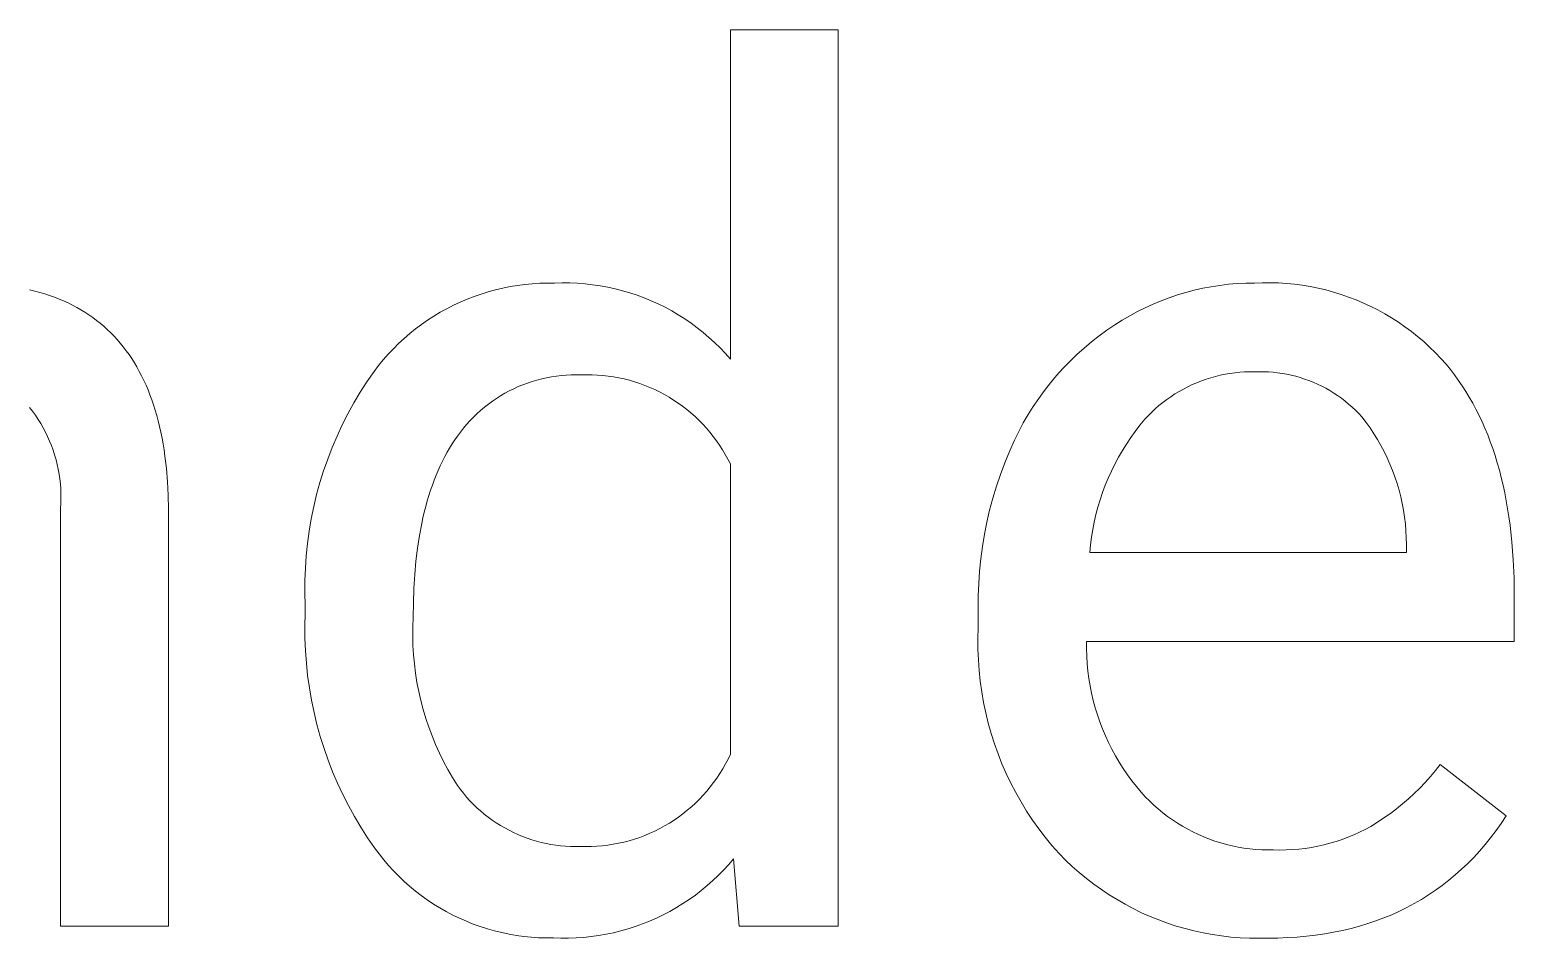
# Model space of a CAD drawing. Header units: millimetres. Extents: x 3269 to 7089, y 1744 to 4413.
# Drawn here: x 6004.6 to 6067.8, y 2045.1 to 2083.8 of the extents above; entities that cross this region are included whole.
import ezdxf

# ---------------------------------------------------------------- set-up
doc = ezdxf.new("R2010")
doc.units = ezdxf.units.MM
doc.header["$MEASUREMENT"] = 0
doc.layers.add('Domyślny', color=7, linetype='Continuous', true_color=0x000000)

msp = doc.modelspace()

# ---------------------------------------------------------------- linework, layer by layer
at = {"layer": 'Domyślny', "color": 18, "lineweight": 15, "true_color": 0x000000}
for p, q in [((6034.447, 2069.805), (6034.447, 2083.823)), ((6034.447, 2083.823), (6039.039, 2083.823)), ((6039.039, 2083.823), (6039.039, 2045.662)), ((6004.63, 2072.753), (6004.849, 2072.699)), ((6024.144, 2072.666), (6024.45, 2072.75)), ((6024.45, 2072.75), (6024.759, 2072.823)), ((6024.759, 2072.823), (6025.071, 2072.886)), ((6025.071, 2072.886), (6025.384, 2072.938)), ((6025.384, 2072.938), (6025.699, 2072.979)), ((6025.699, 2072.979), (6026.015, 2073.01)), ((6026.015, 2073.01), (6026.332, 2073.03)), ((6026.332, 2073.03), (6026.65, 2073.038)), ((6026.65, 2073.038), (6026.967, 2073.036)), ((6026.967, 2073.036), (6027.291, 2073.045)), ((6027.291, 2073.045), (6027.616, 2073.043)), ((6027.616, 2073.043), (6027.94, 2073.03)), ((6027.94, 2073.03), (6028.263, 2073.005)), ((6028.263, 2073.005), (6028.586, 2072.969)), ((6028.586, 2072.969), (6028.906, 2072.922)), ((6028.906, 2072.922), (6029.226, 2072.864)), ((6029.226, 2072.864), (6029.542, 2072.794)), ((6029.542, 2072.794), (6029.857, 2072.714)), ((6053.827, 2072.64), (6054.185, 2072.734)), ((6054.185, 2072.734), (6054.546, 2072.815)), ((6054.546, 2072.815), (6054.909, 2072.884)), ((6054.909, 2072.884), (6055.275, 2072.941)), ((6055.275, 2072.941), (6055.642, 2072.985)), ((6055.642, 2072.985), (6056.011, 2073.016)), ((6056.011, 2073.016), (6056.381, 2073.034)), ((6056.381, 2073.034), (6056.751, 2073.04)), ((6056.751, 2073.04), (6057.09, 2073.053)), ((6057.09, 2073.053), (6057.43, 2073.055)), ((6057.43, 2073.055), (6057.77, 2073.045)), ((6057.77, 2073.045), (6058.109, 2073.023)), ((6058.109, 2073.023), (6058.447, 2072.99)), ((6058.447, 2072.99), (6058.784, 2072.946)), ((6058.784, 2072.946), (6059.119, 2072.89)), ((6059.119, 2072.89), (6059.452, 2072.823)), ((6059.452, 2072.823), (6059.782, 2072.745)), ((6059.782, 2072.745), (6060.11, 2072.656)), ((6004.849, 2072.699), (6005.064, 2072.641)), ((6005.064, 2072.641), (6005.274, 2072.577)), ((6005.274, 2072.577), (6005.481, 2072.509)), ((6005.481, 2072.509), (6005.683, 2072.437)), ((6005.683, 2072.437), (6005.881, 2072.359)), ((6005.881, 2072.359), (6006.075, 2072.277)), ((6006.075, 2072.277), (6006.265, 2072.19)), ((6006.265, 2072.19), (6006.451, 2072.098)), ((6006.451, 2072.098), (6006.632, 2072.002)), ((6022.383, 2071.948), (6022.665, 2072.092)), ((6022.665, 2072.092), (6022.953, 2072.227)), ((6022.953, 2072.227), (6023.245, 2072.352)), ((6023.245, 2072.352), (6023.541, 2072.467)), ((6023.541, 2072.467), (6023.841, 2072.572)), ((6023.841, 2072.572), (6024.144, 2072.666)), ((6029.857, 2072.714), (6030.168, 2072.622)), ((6030.168, 2072.622), (6030.476, 2072.52)), ((6030.476, 2072.52), (6030.78, 2072.407)), ((6030.78, 2072.407), (6031.08, 2072.284)), ((6031.08, 2072.284), (6031.375, 2072.15)), ((6031.375, 2072.15), (6031.666, 2072.006)), ((6052.097, 2071.988), (6052.434, 2072.142)), ((6052.434, 2072.142), (6052.775, 2072.285)), ((6052.775, 2072.285), (6053.122, 2072.415)), ((6053.122, 2072.415), (6053.472, 2072.534)), ((6053.472, 2072.534), (6053.827, 2072.64)), ((6060.11, 2072.656), (6060.435, 2072.555)), ((6060.435, 2072.555), (6060.756, 2072.444)), ((6060.756, 2072.444), (6061.073, 2072.322)), ((6061.073, 2072.322), (6061.385, 2072.189)), ((6061.385, 2072.189), (6061.693, 2072.046)), ((6006.632, 2072.002), (6006.809, 2071.901)), ((6006.809, 2071.901), (6006.983, 2071.796)), ((6006.983, 2071.796), (6007.152, 2071.685)), ((6007.152, 2071.685), (6007.317, 2071.57)), ((6007.317, 2071.57), (6007.478, 2071.45)), ((6021.566, 2071.457), (6021.833, 2071.63)), ((6021.833, 2071.63), (6022.105, 2071.794)), ((6022.105, 2071.794), (6022.383, 2071.948)), ((6031.666, 2072.006), (6031.951, 2071.852)), ((6031.951, 2071.852), (6032.231, 2071.688)), ((6032.231, 2071.688), (6032.505, 2071.514)), ((6032.505, 2071.514), (6032.773, 2071.331)), ((6050.81, 2071.259), (6051.122, 2071.458)), ((6051.122, 2071.458), (6051.441, 2071.646)), ((6051.441, 2071.646), (6051.766, 2071.823)), ((6051.766, 2071.823), (6052.097, 2071.988)), ((6061.693, 2072.046), (6061.996, 2071.892)), ((6061.996, 2071.892), (6062.294, 2071.729)), ((6062.294, 2071.729), (6062.586, 2071.555)), ((6062.586, 2071.555), (6062.872, 2071.372)), ((6007.478, 2071.45), (6007.634, 2071.326)), ((6007.634, 2071.326), (6007.787, 2071.197)), ((6007.787, 2071.197), (6007.935, 2071.063)), ((6007.935, 2071.063), (6008.08, 2070.925)), ((6008.08, 2070.925), (6008.22, 2070.781)), ((6020.564, 2070.678), (6020.805, 2070.885)), ((6020.805, 2070.885), (6021.052, 2071.085)), ((6021.052, 2071.085), (6021.306, 2071.275)), ((6021.306, 2071.275), (6021.566, 2071.457)), ((6032.773, 2071.331), (6033.034, 2071.139)), ((6033.034, 2071.139), (6033.289, 2070.938)), ((6033.289, 2070.938), (6033.536, 2070.728)), ((6050.135, 2070.786), (6050.469, 2071.029)), ((6050.469, 2071.029), (6050.81, 2071.259)), ((6062.872, 2071.372), (6063.152, 2071.179)), ((6063.152, 2071.179), (6063.424, 2070.976)), ((6063.424, 2070.976), (6063.69, 2070.765)), ((6008.22, 2070.781), (6008.356, 2070.633)), ((6008.356, 2070.633), (6008.488, 2070.481)), ((6008.488, 2070.481), (6008.616, 2070.323)), ((6008.616, 2070.323), (6008.74, 2070.161)), ((6019.888, 2070.007), (6020.106, 2070.238)), ((6020.106, 2070.238), (6020.331, 2070.462)), ((6020.331, 2070.462), (6020.564, 2070.678)), ((6033.536, 2070.728), (6033.775, 2070.509)), ((6033.775, 2070.509), (6034.007, 2070.282)), ((6034.007, 2070.282), (6034.231, 2070.048)), ((6049.188, 2069.992), (6049.495, 2070.268)), ((6049.495, 2070.268), (6049.811, 2070.533)), ((6049.811, 2070.533), (6050.135, 2070.786)), ((6063.69, 2070.765), (6063.949, 2070.545)), ((6063.949, 2070.545), (6064.2, 2070.316)), ((6064.2, 2070.316), (6064.443, 2070.079)), ((6008.74, 2070.161), (6008.859, 2069.995)), ((6008.859, 2069.995), (6008.975, 2069.823)), ((6008.975, 2069.823), (6009.086, 2069.647)), ((6009.086, 2069.647), (6009.193, 2069.467)), ((6019.477, 2069.523), (6019.678, 2069.769)), ((6019.678, 2069.769), (6019.888, 2070.007)), ((6034.231, 2070.048), (6034.447, 2069.805)), ((6048.605, 2069.41), (6048.892, 2069.706)), ((6048.892, 2069.706), (6049.188, 2069.992)), ((6064.443, 2070.079), (6064.678, 2069.833)), ((6064.678, 2069.833), (6064.905, 2069.58)), ((6064.905, 2069.58), (6065.083, 2069.361)), ((6009.193, 2069.467), (6009.296, 2069.281)), ((6009.296, 2069.281), (6009.395, 2069.091)), ((6009.395, 2069.091), (6009.49, 2068.896)), ((6018.984, 2068.836), (6019.284, 2069.271)), ((6019.284, 2069.271), (6019.477, 2069.523)), ((6026.423, 2068.964), (6026.218, 2068.911)), ((6026.629, 2069.01), (6026.423, 2068.964)), ((6026.837, 2069.049), (6026.629, 2069.01)), ((6027.045, 2069.081), (6026.837, 2069.049)), ((6027.255, 2069.105), (6027.045, 2069.081)), ((6027.466, 2069.122), (6027.255, 2069.105)), ((6027.677, 2069.133), (6027.466, 2069.122)), ((6027.888, 2069.135), (6027.677, 2069.133)), ((6028.099, 2069.131), (6027.888, 2069.135)), ((6028.329, 2069.137), (6028.099, 2069.131)), ((6028.559, 2069.134), (6028.329, 2069.137)), ((6028.789, 2069.124), (6028.559, 2069.134)), ((6029.019, 2069.106), (6028.789, 2069.124)), ((6029.247, 2069.08), (6029.019, 2069.106)), ((6029.475, 2069.046), (6029.247, 2069.08)), ((6029.701, 2069.005), (6029.475, 2069.046)), ((6029.926, 2068.956), (6029.701, 2069.005)), ((6030.149, 2068.899), (6029.926, 2068.956)), ((6048.064, 2068.788), (6048.329, 2069.104)), ((6048.329, 2069.104), (6048.605, 2069.41)), ((6054.686, 2068.946), (6054.489, 2068.876)), ((6054.887, 2069.009), (6054.686, 2068.946)), ((6055.089, 2069.066), (6054.887, 2069.009)), ((6055.293, 2069.115), (6055.089, 2069.066)), ((6055.498, 2069.157), (6055.293, 2069.115)), ((6055.705, 2069.193), (6055.498, 2069.157)), ((6055.913, 2069.221), (6055.705, 2069.193)), ((6056.122, 2069.242), (6055.913, 2069.221)), ((6056.331, 2069.256), (6056.122, 2069.242)), ((6056.541, 2069.263), (6056.331, 2069.256)), ((6056.751, 2069.262), (6056.541, 2069.263)), ((6056.948, 2069.267), (6056.751, 2069.262)), ((6057.145, 2069.266), (6056.948, 2069.267)), ((6057.341, 2069.258), (6057.145, 2069.266)), ((6057.538, 2069.243), (6057.341, 2069.258)), ((6057.733, 2069.222), (6057.538, 2069.243)), ((6057.928, 2069.194), (6057.733, 2069.222)), ((6058.122, 2069.159), (6057.928, 2069.194)), ((6058.315, 2069.118), (6058.122, 2069.159)), ((6058.506, 2069.07), (6058.315, 2069.118)), ((6058.695, 2069.016), (6058.506, 2069.07)), ((6058.882, 2068.955), (6058.695, 2069.016)), ((6059.067, 2068.888), (6058.882, 2068.955)), ((6065.083, 2069.361), (6065.256, 2069.137)), ((6065.256, 2069.137), (6065.423, 2068.907)), ((6009.49, 2068.896), (6009.581, 2068.696)), ((6009.581, 2068.696), (6009.667, 2068.492)), ((6009.667, 2068.492), (6009.75, 2068.283)), ((6018.428, 2067.938), (6018.699, 2068.392)), ((6018.699, 2068.392), (6018.984, 2068.836)), ((6024.855, 2068.348), (6024.672, 2068.242)), ((6025.041, 2068.449), (6024.855, 2068.348)), ((6025.23, 2068.542), (6025.041, 2068.449)), ((6025.422, 2068.63), (6025.23, 2068.542)), ((6025.618, 2068.71), (6025.422, 2068.63)), ((6025.815, 2068.784), (6025.618, 2068.71)), ((6026.016, 2068.851), (6025.815, 2068.784)), ((6026.218, 2068.911), (6026.016, 2068.851)), ((6030.37, 2068.835), (6030.149, 2068.899)), ((6030.588, 2068.763), (6030.37, 2068.835)), ((6030.805, 2068.684), (6030.588, 2068.763)), ((6031.018, 2068.598), (6030.805, 2068.684)), ((6031.228, 2068.504), (6031.018, 2068.598)), ((6031.435, 2068.403), (6031.228, 2068.504)), ((6031.638, 2068.296), (6031.435, 2068.403)), ((6047.568, 2068.13), (6047.81, 2068.463)), ((6047.81, 2068.463), (6048.064, 2068.788)), ((6053.362, 2068.318), (6053.187, 2068.203)), ((6053.542, 2068.427), (6053.362, 2068.318)), ((6053.725, 2068.529), (6053.542, 2068.427)), ((6053.911, 2068.626), (6053.725, 2068.529)), ((6054.101, 2068.716), (6053.911, 2068.626)), ((6054.293, 2068.799), (6054.101, 2068.716)), ((6054.489, 2068.876), (6054.293, 2068.799)), ((6059.25, 2068.815), (6059.067, 2068.888)), ((6059.43, 2068.736), (6059.25, 2068.815)), ((6059.608, 2068.65), (6059.43, 2068.736)), ((6059.782, 2068.559), (6059.608, 2068.65)), ((6059.953, 2068.461), (6059.782, 2068.559)), ((6060.121, 2068.358), (6059.953, 2068.461)), ((6060.285, 2068.249), (6060.121, 2068.358)), ((6065.423, 2068.907), (6065.584, 2068.671)), ((6065.584, 2068.671), (6065.74, 2068.429)), ((6065.74, 2068.429), (6065.89, 2068.181)), ((6004.749, 2067.58), (6004.621, 2067.746)), ((6009.75, 2068.283), (6009.828, 2068.07)), ((6009.828, 2068.07), (6009.902, 2067.851)), ((6009.902, 2067.851), (6009.973, 2067.628)), ((6018.174, 2067.475), (6018.428, 2067.938)), ((6023.982, 2067.755), (6023.821, 2067.619)), ((6024.148, 2067.886), (6023.982, 2067.755)), ((6024.319, 2068.01), (6024.148, 2067.886)), ((6024.493, 2068.129), (6024.319, 2068.01)), ((6024.672, 2068.242), (6024.493, 2068.129)), ((6031.838, 2068.181), (6031.638, 2068.296)), ((6032.033, 2068.06), (6031.838, 2068.181)), ((6032.224, 2067.932), (6032.033, 2068.06)), ((6032.411, 2067.798), (6032.224, 2067.932)), ((6032.593, 2067.657), (6032.411, 2067.798)), ((6047.118, 2067.44), (6047.337, 2067.789)), ((6047.337, 2067.789), (6047.568, 2068.13)), ((6052.527, 2067.685), (6052.374, 2067.541)), ((6052.685, 2067.823), (6052.527, 2067.685)), ((6052.848, 2067.955), (6052.685, 2067.823)), ((6053.015, 2068.082), (6052.848, 2067.955)), ((6053.187, 2068.203), (6053.015, 2068.082)), ((6060.445, 2068.135), (6060.285, 2068.249)), ((6060.602, 2068.015), (6060.445, 2068.135)), ((6060.754, 2067.891), (6060.602, 2068.015)), ((6060.902, 2067.761), (6060.754, 2067.891)), ((6061.045, 2067.626), (6060.902, 2067.761)), ((6065.89, 2068.181), (6066.035, 2067.928)), ((6066.035, 2067.928), (6066.174, 2067.669)), ((6066.174, 2067.669), (6066.307, 2067.404)), ((6004.872, 2067.41), (6004.749, 2067.58)), ((6004.988, 2067.236), (6004.872, 2067.41)), ((6005.099, 2067.059), (6004.988, 2067.236)), ((6005.203, 2066.877), (6005.099, 2067.059)), ((6009.973, 2067.628), (6010.039, 2067.4)), ((6010.039, 2067.4), (6010.101, 2067.168)), ((6010.101, 2067.168), (6010.158, 2066.931)), ((6017.934, 2067.004), (6018.174, 2067.475)), ((6023.365, 2067.179), (6023.224, 2067.022)), ((6023.512, 2067.331), (6023.365, 2067.179)), ((6023.664, 2067.478), (6023.512, 2067.331)), ((6023.821, 2067.619), (6023.664, 2067.478)), ((6032.77, 2067.51), (6032.593, 2067.657)), ((6032.943, 2067.358), (6032.77, 2067.51)), ((6033.109, 2067.199), (6032.943, 2067.358)), ((6033.271, 2067.035), (6033.109, 2067.199)), ((6046.718, 2066.719), (6046.912, 2067.083)), ((6046.912, 2067.083), (6047.118, 2067.44)), ((6052.082, 2067.24), (6051.874, 2066.986)), ((6052.226, 2067.393), (6052.082, 2067.24)), ((6052.374, 2067.541), (6052.226, 2067.393)), ((6061.184, 2067.486), (6061.045, 2067.626)), ((6061.317, 2067.341), (6061.184, 2067.486)), ((6061.496, 2067.109), (6061.317, 2067.341)), ((6061.667, 2066.871), (6061.496, 2067.109)), ((6066.307, 2067.404), (6066.434, 2067.133)), ((6066.434, 2067.133), (6066.556, 2066.857)), ((6005.301, 2066.692), (6005.203, 2066.877)), ((6005.393, 2066.504), (6005.301, 2066.692)), ((6005.478, 2066.312), (6005.393, 2066.504)), ((6010.158, 2066.931), (6010.212, 2066.689)), ((6010.212, 2066.689), (6010.262, 2066.443)), ((6010.262, 2066.443), (6010.307, 2066.191)), ((6017.504, 2066.04), (6017.711, 2066.526)), ((6017.711, 2066.526), (6017.934, 2067.004)), ((6022.833, 2066.523), (6022.718, 2066.359)), ((6022.957, 2066.694), (6022.833, 2066.523)), ((6023.088, 2066.86), (6022.957, 2066.694)), ((6023.224, 2067.022), (6023.088, 2066.86)), ((6033.426, 2066.866), (6033.271, 2067.035)), ((6033.576, 2066.691), (6033.426, 2066.866)), ((6033.72, 2066.511), (6033.576, 2066.691)), ((6033.857, 2066.327), (6033.72, 2066.511)), ((6046.536, 2066.349), (6046.718, 2066.719)), ((6051.482, 2066.459), (6051.299, 2066.186)), ((6051.673, 2066.726), (6051.482, 2066.459)), ((6051.874, 2066.986), (6051.673, 2066.726)), ((6061.829, 2066.627), (6061.667, 2066.871)), ((6061.984, 2066.377), (6061.829, 2066.627)), ((6066.556, 2066.857), (6066.672, 2066.575)), ((6066.672, 2066.575), (6066.782, 2066.287)), ((6005.557, 2066.118), (6005.478, 2066.312)), ((6005.628, 2065.922), (6005.557, 2066.118)), ((6005.693, 2065.722), (6005.628, 2065.922)), ((6010.307, 2066.191), (6010.348, 2065.935)), ((6010.348, 2065.935), (6010.386, 2065.675)), ((6017.313, 2065.547), (6017.504, 2066.04)), ((6022.394, 2065.835), (6022.293, 2065.65)), ((6022.498, 2066.014), (6022.394, 2065.835)), ((6022.606, 2066.189), (6022.498, 2066.014)), ((6022.718, 2066.359), (6022.606, 2066.189)), ((6033.989, 2066.138), (6033.857, 2066.327)), ((6034.113, 2065.944), (6033.989, 2066.138)), ((6034.231, 2065.747), (6034.113, 2065.944)), ((6046.12, 2065.381), (6046.32, 2065.869)), ((6046.32, 2065.869), (6046.536, 2066.349)), ((6051.126, 2065.907), (6050.961, 2065.623)), ((6051.299, 2066.186), (6051.126, 2065.907)), ((6062.129, 2066.123), (6061.984, 2066.377)), ((6062.267, 2065.864), (6062.129, 2066.123)), ((6062.395, 2065.601), (6062.267, 2065.864)), ((6066.782, 2066.287), (6066.887, 2065.993)), ((6066.887, 2065.993), (6066.986, 2065.693)), ((6005.751, 2065.521), (6005.693, 2065.722)), ((6005.803, 2065.318), (6005.751, 2065.521)), ((6005.847, 2065.114), (6005.803, 2065.318)), ((6010.386, 2065.675), (6010.448, 2065.139)), ((6017.139, 2065.049), (6017.313, 2065.547)), ((6022.103, 2065.266), (6022.013, 2065.066)), ((6022.196, 2065.461), (6022.103, 2065.266)), ((6022.293, 2065.65), (6022.196, 2065.461)), ((6034.342, 2065.545), (6034.231, 2065.747)), ((6034.447, 2065.34), (6034.342, 2065.545)), ((6034.447, 2052.989), (6034.447, 2065.34)), ((6045.935, 2064.888), (6046.12, 2065.381)), ((6050.807, 2065.333), (6050.662, 2065.039)), ((6050.961, 2065.623), (6050.807, 2065.333)), ((6062.514, 2065.333), (6062.395, 2065.601)), ((6062.625, 2065.061), (6062.514, 2065.333)), ((6066.986, 2065.693), (6067.08, 2065.387)), ((6067.08, 2065.387), (6067.168, 2065.076)), ((6005.884, 2064.907), (6005.847, 2065.114)), ((6005.914, 2064.7), (6005.884, 2064.907)), ((6005.937, 2064.492), (6005.914, 2064.7)), ((6010.448, 2065.139), (6010.494, 2064.585)), ((6010.494, 2064.585), (6010.523, 2064.013)), ((6016.841, 2064.035), (6016.981, 2064.544)), ((6016.981, 2064.544), (6017.139, 2065.049)), ((6021.844, 2064.653), (6021.765, 2064.438)), ((6021.927, 2064.862), (6021.844, 2064.653)), ((6022.013, 2065.066), (6021.927, 2064.862)), ((6045.767, 2064.389), (6045.935, 2064.888)), ((6050.526, 2064.74), (6050.401, 2064.436)), ((6050.662, 2065.039), (6050.526, 2064.74)), ((6062.726, 2064.786), (6062.625, 2065.061)), ((6062.818, 2064.508), (6062.726, 2064.786)), ((6067.168, 2065.076), (6067.25, 2064.758)), ((6067.25, 2064.758), (6067.326, 2064.435)), ((6005.953, 2064.283), (6005.937, 2064.492)), ((6005.961, 2064.074), (6005.953, 2064.283)), ((6005.963, 2063.865), (6005.961, 2064.074)), ((6010.523, 2064.013), (6010.536, 2063.421)), ((6016.717, 2063.522), (6016.841, 2064.035)), ((6021.618, 2063.995), (6021.55, 2063.766)), ((6021.689, 2064.219), (6021.618, 2063.995)), ((6021.765, 2064.438), (6021.689, 2064.219)), ((6045.479, 2063.376), (6045.614, 2063.885)), ((6045.614, 2063.885), (6045.767, 2064.389)), ((6050.286, 2064.129), (6050.181, 2063.817)), ((6050.401, 2064.436), (6050.286, 2064.129)), ((6062.9, 2064.227), (6062.818, 2064.508)), ((6062.973, 2063.943), (6062.9, 2064.227)), ((6063.037, 2063.657), (6062.973, 2063.943)), ((6067.326, 2064.435), (6067.397, 2064.106)), ((6067.397, 2064.106), (6067.462, 2063.771)), ((6005.944, 2063.446), (6005.957, 2063.655)), ((6005.944, 2045.663), (6005.944, 2063.446)), ((6005.957, 2063.655), (6005.963, 2063.865)), ((6010.536, 2063.421), (6010.536, 2045.663)), ((6016.611, 2063.004), (6016.717, 2063.522)), ((6021.424, 2063.292), (6021.367, 2063.048)), ((6021.485, 2063.531), (6021.424, 2063.292)), ((6021.55, 2063.766), (6021.485, 2063.531)), ((6045.359, 2062.862), (6045.479, 2063.376)), ((6050.087, 2063.503), (6050.003, 2063.185)), ((6050.181, 2063.817), (6050.087, 2063.503)), ((6063.091, 2063.369), (6063.037, 2063.657)), ((6063.135, 2063.079), (6063.091, 2063.369)), ((6067.462, 2063.771), (6067.522, 2063.43)), ((6067.522, 2063.43), (6067.575, 2063.083)), ((6016.522, 2062.483), (6016.611, 2063.004)), ((6021.313, 2062.8), (6021.217, 2062.287)), ((6021.367, 2063.048), (6021.313, 2062.8)), ((6045.257, 2062.346), (6045.359, 2062.862)), ((6049.929, 2062.865), (6049.866, 2062.543)), ((6050.003, 2063.185), (6049.929, 2062.865)), ((6063.169, 2062.788), (6063.135, 2063.079)), ((6063.193, 2062.496), (6063.169, 2062.788)), ((6067.575, 2063.083), (6067.624, 2062.731)), ((6067.624, 2062.731), (6067.703, 2062.008)), ((6016.451, 2061.96), (6016.522, 2062.483)), ((6021.217, 2062.287), (6021.136, 2061.755)), ((6045.171, 2061.826), (6045.257, 2062.346)), ((6049.814, 2062.219), (6049.772, 2061.893)), ((6049.866, 2062.543), (6049.814, 2062.219)), ((6063.208, 2062.203), (6063.193, 2062.496)), ((6063.213, 2061.91), (6063.208, 2062.203)), ((6067.703, 2062.008), (6067.76, 2061.261)), ((6016.361, 2060.908), (6016.397, 2061.435)), ((6016.397, 2061.435), (6016.451, 2061.96)), ((6021.136, 2061.755), (6021.069, 2061.203)), ((6045.102, 2061.304), (6045.171, 2061.826)), ((6049.772, 2061.893), (6049.742, 2061.566)), ((6049.742, 2061.566), (6063.213, 2061.566)), ((6063.213, 2061.566), (6063.213, 2061.91)), ((6016.342, 2060.38), (6016.361, 2060.908)), ((6021.069, 2061.203), (6021.017, 2060.632)), ((6045.016, 2060.254), (6045.05, 2060.779)), ((6045.05, 2060.779), (6045.102, 2061.304)), ((6067.76, 2061.261), (6067.794, 2060.491)), ((6016.341, 2059.852), (6016.342, 2060.38)), ((6021.017, 2060.632), (6020.98, 2060.042)), ((6044.998, 2059.727), (6045.016, 2060.254)), ((6067.794, 2060.491), (6067.805, 2059.696)), ((6016.358, 2059.324), (6016.341, 2059.852)), ((6020.98, 2060.042), (6020.958, 2059.432)), ((6044.997, 2059.2), (6044.998, 2059.727)), ((6067.805, 2059.696), (6067.805, 2057.788)), ((6016.343, 2058.45), (6016.358, 2058.98)), ((6016.358, 2058.98), (6016.358, 2059.324)), ((6020.958, 2059.432), (6020.95, 2058.802)), ((6044.997, 2058.361), (6044.997, 2059.2)), ((6016.346, 2057.92), (6016.343, 2058.45)), ((6020.934, 2058.407), (6020.931, 2058.011)), ((6020.95, 2058.802), (6020.934, 2058.407)), ((6044.982, 2057.906), (6044.997, 2058.361)), ((6016.366, 2057.39), (6016.346, 2057.92)), ((6020.931, 2058.011), (6020.941, 2057.616)), ((6020.941, 2057.616), (6020.965, 2057.221)), ((6044.983, 2057.451), (6044.982, 2057.906)), ((6049.602, 2057.788), (6049.601, 2057.471)), ((6067.805, 2057.788), (6049.602, 2057.788)), ((6016.404, 2056.861), (6016.366, 2057.39)), ((6020.965, 2057.221), (6021.001, 2056.827)), ((6044.999, 2056.996), (6044.983, 2057.451)), ((6045.031, 2056.542), (6044.999, 2056.996)), ((6049.601, 2057.471), (6049.61, 2057.153)), ((6049.61, 2057.153), (6049.63, 2056.836)), ((6016.459, 2056.333), (6016.404, 2056.861)), ((6016.532, 2055.808), (6016.459, 2056.333)), ((6021.001, 2056.827), (6021.05, 2056.435)), ((6021.05, 2056.435), (6021.112, 2056.044)), ((6045.078, 2056.089), (6045.031, 2056.542)), ((6049.63, 2056.836), (6049.661, 2056.52)), ((6049.661, 2056.52), (6049.702, 2056.205)), ((6016.622, 2055.286), (6016.532, 2055.808)), ((6021.112, 2056.044), (6021.188, 2055.656)), ((6045.141, 2055.639), (6045.078, 2056.089)), ((6049.702, 2056.205), (6049.754, 2055.891)), ((6049.754, 2055.891), (6049.816, 2055.58)), ((6016.73, 2054.766), (6016.622, 2055.286)), ((6021.188, 2055.656), (6021.276, 2055.27)), ((6021.276, 2055.27), (6021.376, 2054.887)), ((6045.219, 2055.19), (6045.141, 2055.639)), ((6045.313, 2054.745), (6045.219, 2055.19)), ((6049.816, 2055.58), (6049.889, 2055.271)), ((6049.889, 2055.271), (6049.972, 2054.964)), ((6016.855, 2054.251), (6016.73, 2054.766)), ((6021.376, 2054.887), (6021.49, 2054.508)), ((6021.49, 2054.508), (6021.616, 2054.133)), ((6045.421, 2054.303), (6045.313, 2054.745)), ((6049.972, 2054.964), (6050.065, 2054.66)), ((6050.065, 2054.66), (6050.168, 2054.36)), ((6016.996, 2053.74), (6016.855, 2054.251)), ((6021.616, 2054.133), (6021.754, 2053.763)), ((6045.545, 2053.865), (6045.421, 2054.303)), ((6045.683, 2053.432), (6045.545, 2053.865)), ((6050.168, 2054.36), (6050.281, 2054.063)), ((6050.281, 2054.063), (6050.404, 2053.77)), ((6050.404, 2053.77), (6050.537, 2053.481)), ((6017.155, 2053.234), (6016.996, 2053.74)), ((6017.331, 2052.733), (6017.155, 2053.234)), ((6021.754, 2053.763), (6021.904, 2053.397)), ((6021.904, 2053.397), (6022.067, 2053.036)), ((6045.837, 2053.003), (6045.683, 2053.432)), ((6050.537, 2053.481), (6050.68, 2053.197)), ((6050.68, 2053.197), (6050.831, 2052.918)), ((6017.523, 2052.239), (6017.331, 2052.733)), ((6022.067, 2053.036), (6022.241, 2052.681)), ((6022.241, 2052.681), (6022.427, 2052.332)), ((6034.122, 2052.367), (6034.238, 2052.57)), ((6034.238, 2052.57), (6034.346, 2052.778)), ((6034.346, 2052.778), (6034.447, 2052.989)), ((6046.004, 2052.58), (6045.837, 2053.003)), ((6046.187, 2052.163), (6046.004, 2052.58)), ((6050.831, 2052.918), (6050.992, 2052.645)), ((6050.992, 2052.645), (6051.163, 2052.376)), ((6064.446, 2052.286), (6064.65, 2052.547)), ((6064.65, 2052.547), (6067.461, 2050.359)), ((6017.731, 2051.751), (6017.523, 2052.239)), ((6022.427, 2052.332), (6022.624, 2051.989)), ((6022.624, 2051.989), (6022.833, 2051.653)), ((6033.735, 2051.782), (6033.871, 2051.972)), ((6033.871, 2051.972), (6034, 2052.167)), ((6034, 2052.167), (6034.122, 2052.367)), ((6046.383, 2051.753), (6046.187, 2052.163)), ((6051.163, 2052.376), (6051.342, 2052.114)), ((6051.342, 2052.114), (6051.529, 2051.858)), ((6064.013, 2051.784), (6064.234, 2052.031)), ((6064.234, 2052.031), (6064.446, 2052.286)), ((6017.955, 2051.271), (6017.731, 2051.751)), ((6018.196, 2050.798), (6017.955, 2051.271)), ((6022.833, 2051.653), (6022.957, 2051.484)), ((6022.957, 2051.484), (6023.087, 2051.32)), ((6023.087, 2051.32), (6023.223, 2051.16)), ((6033.289, 2051.241), (6033.444, 2051.416)), ((6033.444, 2051.416), (6033.593, 2051.596)), ((6033.593, 2051.596), (6033.735, 2051.782)), ((6046.593, 2051.349), (6046.383, 2051.753)), ((6046.817, 2050.953), (6046.593, 2051.349)), ((6051.529, 2051.858), (6051.725, 2051.608)), ((6051.725, 2051.608), (6051.93, 2051.364)), ((6051.93, 2051.364), (6052.101, 2051.177)), ((6063.304, 2051.086), (6063.548, 2051.311)), ((6063.548, 2051.311), (6063.784, 2051.544)), ((6063.784, 2051.544), (6064.013, 2051.784)), ((6018.451, 2050.334), (6018.196, 2050.798)), ((6023.223, 2051.16), (6023.363, 2051.004)), ((6023.363, 2051.004), (6023.509, 2050.854)), ((6023.509, 2050.854), (6023.66, 2050.709)), ((6023.66, 2050.709), (6023.816, 2050.568)), ((6032.612, 2050.597), (6032.79, 2050.749)), ((6032.79, 2050.749), (6032.962, 2050.907)), ((6032.962, 2050.907), (6033.128, 2051.071)), ((6033.128, 2051.071), (6033.289, 2051.241)), ((6047.054, 2050.564), (6046.817, 2050.953)), ((6052.101, 2051.177), (6052.279, 2050.996)), ((6052.279, 2050.996), (6052.463, 2050.822)), ((6052.463, 2050.822), (6052.653, 2050.653)), ((6052.653, 2050.653), (6052.849, 2050.492)), ((6062.53, 2050.461), (6062.795, 2050.661)), ((6062.795, 2050.661), (6063.053, 2050.869)), ((6063.053, 2050.869), (6063.304, 2051.086)), ((6018.722, 2049.878), (6018.451, 2050.334)), ((6023.816, 2050.568), (6023.977, 2050.434)), ((6023.977, 2050.434), (6024.142, 2050.304)), ((6024.142, 2050.304), (6024.311, 2050.181)), ((6024.311, 2050.181), (6024.484, 2050.063)), ((6024.484, 2050.063), (6024.662, 2049.951)), ((6031.65, 2049.933), (6031.852, 2050.052)), ((6031.852, 2050.052), (6032.049, 2050.178)), ((6032.049, 2050.178), (6032.241, 2050.311)), ((6032.241, 2050.311), (6032.429, 2050.451)), ((6032.429, 2050.451), (6032.612, 2050.597)), ((6047.305, 2050.184), (6047.054, 2050.564)), ((6047.568, 2049.813), (6047.305, 2050.184)), ((6052.849, 2050.492), (6053.05, 2050.337)), ((6053.05, 2050.337), (6053.257, 2050.19)), ((6053.257, 2050.19), (6053.469, 2050.05)), ((6053.469, 2050.05), (6053.685, 2049.917)), ((6061.699, 2049.914), (6061.982, 2050.087)), ((6061.982, 2050.087), (6062.259, 2050.27)), ((6062.259, 2050.27), (6062.53, 2050.461)), ((6067.247, 2050.04), (6067.026, 2049.731)), ((6067.461, 2050.359), (6067.247, 2050.04)), ((6019.009, 2049.431), (6018.722, 2049.878)), ((6019.309, 2048.995), (6019.009, 2049.431)), ((6024.662, 2049.951), (6024.843, 2049.845)), ((6024.843, 2049.845), (6025.027, 2049.746)), ((6025.027, 2049.746), (6025.215, 2049.653)), ((6025.215, 2049.653), (6025.406, 2049.566)), ((6025.406, 2049.566), (6025.6, 2049.486)), ((6025.6, 2049.486), (6025.796, 2049.412)), ((6025.796, 2049.412), (6025.994, 2049.345)), ((6030.143, 2049.304), (6030.367, 2049.371)), ((6030.367, 2049.371), (6030.589, 2049.446)), ((6030.589, 2049.446), (6030.808, 2049.529)), ((6030.808, 2049.529), (6031.023, 2049.619)), ((6031.023, 2049.619), (6031.236, 2049.716)), ((6031.236, 2049.716), (6031.445, 2049.821)), ((6031.445, 2049.821), (6031.65, 2049.933)), ((6047.844, 2049.451), (6047.568, 2049.813)), ((6048.132, 2049.099), (6047.844, 2049.451)), ((6053.685, 2049.917), (6053.906, 2049.792)), ((6053.906, 2049.792), (6054.131, 2049.675)), ((6054.131, 2049.675), (6054.36, 2049.565)), ((6054.36, 2049.565), (6054.593, 2049.464)), ((6054.593, 2049.464), (6054.829, 2049.371)), ((6054.829, 2049.371), (6055.068, 2049.286)), ((6060.219, 2049.273), (6060.475, 2049.359)), ((6060.475, 2049.359), (6060.727, 2049.453)), ((6060.727, 2049.453), (6060.976, 2049.556)), ((6060.976, 2049.556), (6061.221, 2049.667)), ((6061.221, 2049.667), (6061.462, 2049.787)), ((6061.462, 2049.787), (6061.699, 2049.914)), ((6066.798, 2049.432), (6066.564, 2049.143)), ((6067.026, 2049.731), (6066.798, 2049.432)), ((6019.497, 2048.74), (6019.309, 2048.995)), ((6019.694, 2048.492), (6019.497, 2048.74)), ((6025.994, 2049.345), (6026.195, 2049.285)), ((6026.195, 2049.285), (6026.398, 2049.232)), ((6026.398, 2049.232), (6026.603, 2049.185)), ((6026.603, 2049.185), (6026.808, 2049.146)), ((6026.808, 2049.146), (6027.016, 2049.114)), ((6027.016, 2049.114), (6027.224, 2049.088)), ((6027.224, 2049.088), (6027.433, 2049.07)), ((6027.433, 2049.07), (6027.642, 2049.059)), ((6027.642, 2049.059), (6027.851, 2049.055)), ((6027.851, 2049.055), (6028.061, 2049.058)), ((6028.061, 2049.058), (6028.295, 2049.053)), ((6028.295, 2049.053), (6028.529, 2049.056)), ((6028.529, 2049.056), (6028.762, 2049.068)), ((6028.762, 2049.068), (6028.995, 2049.087)), ((6028.995, 2049.087), (6029.228, 2049.114)), ((6029.228, 2049.114), (6029.459, 2049.15)), ((6029.459, 2049.15), (6029.689, 2049.193)), ((6029.689, 2049.193), (6029.917, 2049.245)), ((6029.917, 2049.245), (6030.143, 2049.304)), ((6048.432, 2048.757), (6048.132, 2049.099)), ((6048.71, 2048.476), (6048.432, 2048.757)), ((6055.068, 2049.286), (6055.31, 2049.209)), ((6055.31, 2049.209), (6055.554, 2049.141)), ((6055.554, 2049.141), (6055.801, 2049.082)), ((6055.801, 2049.082), (6056.05, 2049.031)), ((6056.05, 2049.031), (6056.3, 2048.989)), ((6056.3, 2048.989), (6056.552, 2048.955)), ((6056.552, 2048.955), (6056.804, 2048.93)), ((6056.804, 2048.93), (6057.057, 2048.915)), ((6057.057, 2048.915), (6057.311, 2048.908)), ((6057.311, 2048.908), (6057.565, 2048.909)), ((6057.565, 2048.909), (6057.834, 2048.905)), ((6057.834, 2048.905), (6058.103, 2048.909)), ((6058.103, 2048.909), (6058.372, 2048.923)), ((6058.372, 2048.923), (6058.64, 2048.946)), ((6058.64, 2048.946), (6058.908, 2048.978)), ((6058.908, 2048.978), (6059.174, 2049.019)), ((6059.174, 2049.019), (6059.438, 2049.069)), ((6059.438, 2049.069), (6059.701, 2049.128)), ((6059.701, 2049.128), (6059.961, 2049.196)), ((6059.961, 2049.196), (6060.219, 2049.273)), ((6066.323, 2048.863), (6066.076, 2048.595)), ((6066.564, 2049.143), (6066.323, 2048.863)), ((6019.9, 2048.252), (6019.694, 2048.492)), ((6020.113, 2048.018), (6019.9, 2048.252)), ((6034.377, 2048.292), (6034.16, 2048.055)), ((6034.587, 2048.537), (6034.377, 2048.292)), ((6034.816, 2045.662), (6034.587, 2048.537)), ((6048.997, 2048.205), (6048.71, 2048.476)), ((6049.294, 2047.943), (6048.997, 2048.205)), ((6065.561, 2048.087), (6065.293, 2047.848)), ((6065.822, 2048.336), (6065.561, 2048.087)), ((6066.076, 2048.595), (6065.822, 2048.336)), ((6020.334, 2047.792), (6020.113, 2048.018)), ((6020.564, 2047.574), (6020.334, 2047.792)), ((6020.8, 2047.364), (6020.564, 2047.574)), ((6033.7, 2047.604), (6033.459, 2047.391)), ((6033.934, 2047.826), (6033.7, 2047.604)), ((6034.16, 2048.055), (6033.934, 2047.826)), ((6049.599, 2047.692), (6049.294, 2047.943)), ((6049.913, 2047.451), (6049.599, 2047.692)), ((6065.019, 2047.62), (6064.739, 2047.401)), ((6065.293, 2047.848), (6065.019, 2047.62)), ((6021.044, 2047.162), (6020.8, 2047.364)), ((6021.294, 2046.969), (6021.044, 2047.162)), ((6021.551, 2046.784), (6021.294, 2046.969)), ((6032.956, 2046.99), (6032.694, 2046.803)), ((6033.211, 2047.186), (6032.956, 2046.99)), ((6033.459, 2047.391), (6033.211, 2047.186)), ((6050.234, 2047.221), (6049.913, 2047.451)), ((6050.563, 2047.002), (6050.234, 2047.221)), ((6050.9, 2046.794), (6050.563, 2047.002)), ((6064.158, 2046.995), (6063.857, 2046.806)), ((6064.452, 2047.193), (6064.158, 2046.995)), ((6064.739, 2047.401), (6064.452, 2047.193)), ((6021.815, 2046.609), (6021.551, 2046.784)), ((6022.084, 2046.443), (6021.815, 2046.609)), ((6022.359, 2046.286), (6022.084, 2046.443)), ((6022.639, 2046.139), (6022.359, 2046.286)), ((6031.873, 2046.297), (6031.588, 2046.148)), ((6032.152, 2046.456), (6031.873, 2046.297)), ((6032.426, 2046.625), (6032.152, 2046.456)), ((6032.694, 2046.803), (6032.426, 2046.625)), ((6051.243, 2046.598), (6050.9, 2046.794)), ((6051.592, 2046.413), (6051.243, 2046.598)), ((6051.948, 2046.24), (6051.592, 2046.413)), ((6052.309, 2046.08), (6051.948, 2046.24)), ((6062.916, 2046.303), (6062.59, 2046.155)), ((6063.237, 2046.461), (6062.916, 2046.303)), ((6063.55, 2046.629), (6063.237, 2046.461)), ((6063.857, 2046.806), (6063.55, 2046.629)), ((6010.536, 2045.663), (6005.944, 2045.663)), ((6022.924, 2046.001), (6022.639, 2046.139)), ((6023.214, 2045.874), (6022.924, 2046.001)), ((6023.508, 2045.757), (6023.214, 2045.874)), ((6023.805, 2045.65), (6023.508, 2045.757)), ((6024.107, 2045.553), (6023.805, 2045.65)), ((6030.401, 2045.65), (6030.095, 2045.552)), ((6030.704, 2045.759), (6030.401, 2045.65)), ((6031.003, 2045.879), (6030.704, 2045.759)), ((6031.298, 2046.008), (6031.003, 2045.879)), ((6031.588, 2046.148), (6031.298, 2046.008)), ((6039.039, 2045.662), (6034.816, 2045.662)), ((6052.676, 2045.931), (6052.309, 2046.08)), ((6053.047, 2045.795), (6052.676, 2045.931)), ((6053.422, 2045.672), (6053.047, 2045.795)), ((6053.802, 2045.562), (6053.422, 2045.672)), ((6054.185, 2045.464), (6053.802, 2045.562)), ((6060.857, 2045.57), (6060.49, 2045.483)), ((6061.217, 2045.667), (6060.857, 2045.57)), ((6061.57, 2045.774), (6061.217, 2045.667)), ((6061.916, 2045.891), (6061.57, 2045.774)), ((6062.256, 2046.018), (6061.916, 2045.891)), ((6062.59, 2046.155), (6062.256, 2046.018)), ((6024.411, 2045.467), (6024.107, 2045.553)), ((6024.718, 2045.392), (6024.411, 2045.467)), ((6025.028, 2045.327), (6024.718, 2045.392)), ((6025.34, 2045.273), (6025.028, 2045.327)), ((6025.653, 2045.229), (6025.34, 2045.273)), ((6025.968, 2045.197), (6025.653, 2045.229)), ((6026.284, 2045.176), (6025.968, 2045.197)), ((6026.6, 2045.165), (6026.284, 2045.176)), ((6026.916, 2045.166), (6026.6, 2045.165)), ((6027.238, 2045.155), (6026.916, 2045.166)), ((6027.56, 2045.155), (6027.238, 2045.155)), ((6027.881, 2045.166), (6027.56, 2045.155)), ((6028.202, 2045.188), (6027.881, 2045.166)), ((6028.522, 2045.222), (6028.202, 2045.188)), ((6028.841, 2045.266), (6028.522, 2045.222)), ((6029.158, 2045.321), (6028.841, 2045.266)), ((6029.473, 2045.387), (6029.158, 2045.321)), ((6029.785, 2045.464), (6029.473, 2045.387)), ((6030.095, 2045.552), (6029.785, 2045.464)), ((6054.571, 2045.379), (6054.185, 2045.464)), ((6054.96, 2045.308), (6054.571, 2045.379)), ((6055.351, 2045.249), (6054.96, 2045.308)), ((6055.744, 2045.204), (6055.351, 2045.249)), ((6056.138, 2045.172), (6055.744, 2045.204)), ((6056.533, 2045.154), (6056.138, 2045.172)), ((6056.928, 2045.149), (6056.533, 2045.154)), ((6057.323, 2045.157), (6056.928, 2045.149)), ((6057.742, 2045.162), (6057.323, 2045.157)), ((6058.154, 2045.177), (6057.742, 2045.162)), ((6058.56, 2045.203), (6058.154, 2045.177)), ((6058.959, 2045.238), (6058.56, 2045.203)), ((6059.352, 2045.284), (6058.959, 2045.238)), ((6059.738, 2045.34), (6059.352, 2045.284)), ((6060.118, 2045.407), (6059.738, 2045.34)), ((6060.49, 2045.483), (6060.118, 2045.407))]:
    msp.add_line(p, q, dxfattribs=at)

doc.saveas('drawing.dxf')
